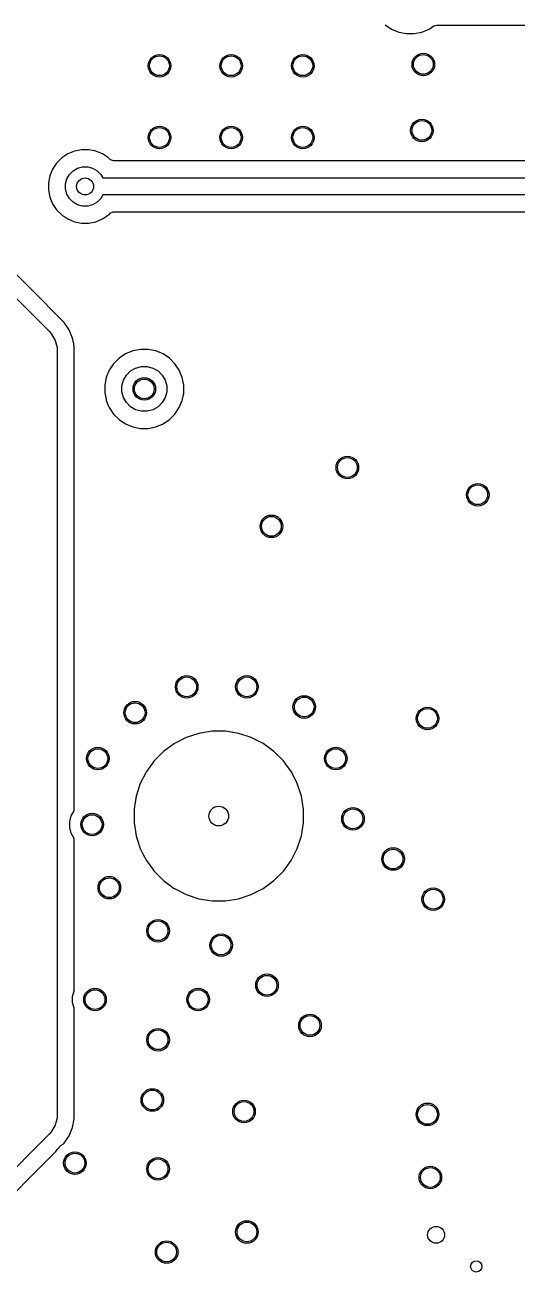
# Model space of a CAD drawing. Extents: x 4.82 to 6.81, y -4.86 to -2.87.
# Drawn here: x 5.846 to 6.189, y -4.181 to -3.311 of the extents above; entities that cross this region are included whole.
import ezdxf

# ---------------------------------------------------------------- set-up
doc = ezdxf.new("R2010")
doc.units = 0
doc.header["$MEASUREMENT"] = 0
doc.layers.add('BLACK', color=7, linetype='CONTINUOUS')

msp = doc.modelspace()

# ---------------------------------------------------------------- linework, layer by layer
at = {"layer": 'BLACK', "linetype": 'CONTINUOUS'}
for p, q in [((6.09732, -3.31134), (6.10184, -3.31436)), ((6.12796, -3.31436), (6.13122, -3.31218)), ((6.13122, -3.31218), (6.13317, -3.31159)), ((6.13317, -3.31159), (6.35447, -3.31159)), ((6.10184, -3.31436), (6.10686, -3.31644)), ((6.10686, -3.31644), (6.11219, -3.3175)), ((6.11219, -3.3175), (6.11219, -3.3175)), ((6.11219, -3.3175), (6.11762, -3.3175)), ((6.11762, -3.3175), (6.12295, -3.31644)), ((6.11762, -3.3175), (6.11762, -3.3175)), ((6.12295, -3.31644), (6.12796, -3.31436)), ((5.88548, -3.39844), (5.88053, -3.39943)), ((5.89052, -3.39844), (5.88548, -3.39844)), ((5.88548, -3.39844), (5.88548, -3.39844)), ((5.89547, -3.39943), (5.89052, -3.39844)), ((5.89052, -3.39844), (5.89052, -3.39844)), ((5.86811, -3.40773), (5.8653, -3.41192)), ((5.87167, -3.40416), (5.86811, -3.40773)), ((5.87587, -3.40136), (5.87167, -3.40416)), ((5.88053, -3.39943), (5.87587, -3.40136)), ((5.87587, -3.40136), (5.87587, -3.40136)), ((5.88053, -3.39943), (5.88053, -3.39943)), ((5.90013, -3.40136), (5.89547, -3.39943)), ((5.89547, -3.39943), (5.89547, -3.39943)), ((5.90302, -3.40329), (5.90013, -3.40136)), ((5.90013, -3.40136), (5.90013, -3.40136)), ((5.90013, -3.40136), (5.90013, -3.40136)), ((5.90433, -3.40416), (5.90302, -3.40329)), ((5.9054, -3.40524), (5.90433, -3.40416)), ((5.90563, -3.40544), (5.9054, -3.40524)), ((5.90788, -3.40626), (5.90563, -3.40544)), ((6.38907, -3.40626), (5.90788, -3.40626)), ((5.86337, -3.41658), (5.86239, -3.42153)), ((5.8653, -3.41192), (5.86337, -3.41658)), ((5.86337, -3.41658), (5.86337, -3.41658)), ((5.8653, -3.41192), (5.8653, -3.41192)), ((5.87527, -3.41878), (5.87707, -3.41567)), ((5.87707, -3.41567), (5.87961, -3.41312)), ((5.87961, -3.41312), (5.88273, -3.41132)), ((5.88273, -3.41132), (5.8862, -3.41039)), ((5.8862, -3.41039), (5.8898, -3.41039)), ((5.8898, -3.41039), (5.89327, -3.41132)), ((5.89327, -3.41132), (5.89639, -3.41312)), ((5.89639, -3.41312), (5.89893, -3.41567)), ((5.89893, -3.41567), (5.90033, -3.41809)), ((5.86239, -3.42153), (5.86239, -3.42658)), ((5.87434, -3.42226), (5.87527, -3.41878)), ((5.87434, -3.42585), (5.87434, -3.42226)), ((5.90033, -3.41809), (6.39663, -3.41809)), ((5.86239, -3.42658), (5.86337, -3.43153)), ((5.86337, -3.43153), (5.86337, -3.43153)), ((5.86337, -3.43153), (5.86528, -3.43613)), ((5.87527, -3.42933), (5.87434, -3.42585)), ((5.87707, -3.43244), (5.87527, -3.42933)), ((5.87961, -3.43499), (5.87707, -3.43244)), ((5.89893, -3.43244), (5.89639, -3.43499)), ((5.9004, -3.42991), (5.89893, -3.43244)), ((6.39663, -3.42991), (5.9004, -3.42991)), ((5.86528, -3.43613), (5.8653, -3.43619)), ((5.8653, -3.43619), (5.86811, -3.44038)), ((5.86811, -3.44038), (5.87167, -3.44395)), ((5.88273, -3.43679), (5.87961, -3.43499)), ((5.8862, -3.43772), (5.88273, -3.43679)), ((5.8898, -3.43772), (5.8862, -3.43772)), ((5.89327, -3.43679), (5.8898, -3.43772)), ((5.89639, -3.43499), (5.89327, -3.43679)), ((5.90492, -3.44336), (5.90551, -3.44276)), ((5.90551, -3.44276), (5.90768, -3.44175)), ((5.90768, -3.44175), (5.90799, -3.44174)), ((5.90799, -3.44174), (6.38907, -3.44174)), ((5.87167, -3.44395), (5.87587, -3.44675)), ((5.87587, -3.44675), (5.88053, -3.44868)), ((5.88053, -3.44868), (5.88548, -3.44967)), ((5.88548, -3.44967), (5.88548, -3.44967)), ((5.88548, -3.44967), (5.89052, -3.44967)), ((5.89052, -3.44967), (5.89547, -3.44868)), ((5.89052, -3.44967), (5.89052, -3.44967)), ((5.89547, -3.44868), (5.90013, -3.44675)), ((5.90013, -3.44675), (5.90433, -3.44395)), ((5.90433, -3.44395), (5.90492, -3.44336)), ((5.80459, -3.46677), (5.86282, -3.525)), ((5.84956, -3.49501), (5.81744, -3.46289)), ((5.87338, -3.51883), (5.84956, -3.49501)), ((5.87683, -3.52399), (5.87338, -3.51883)), ((5.86282, -3.525), (5.86452, -3.52694)), ((5.86452, -3.52694), (5.86452, -3.52694)), ((5.86452, -3.52694), (5.86709, -3.53139)), ((5.87921, -3.52973), (5.87683, -3.52399)), ((5.86709, -3.53139), (5.86709, -3.53139)), ((5.86709, -3.53139), (5.86842, -3.53635)), ((5.86842, -3.53635), (5.86842, -3.53635)), ((5.86842, -3.53635), (5.86859, -3.53892)), ((5.88003, -3.53385), (5.87921, -3.52973)), ((5.88042, -3.53582), (5.88003, -3.53385)), ((5.88042, -3.56248), (5.88042, -3.53582)), ((5.92658, -3.53762), (5.92126, -3.53868)), ((5.93202, -3.53762), (5.92658, -3.53762)), ((5.92658, -3.53762), (5.92658, -3.53762)), ((5.93734, -3.53868), (5.93202, -3.53762)), ((5.93202, -3.53762), (5.93202, -3.53762)), ((5.86859, -3.53892), (5.86859, -4.07092)), ((5.91172, -3.54377), (5.90788, -3.54762)), ((5.91624, -3.54076), (5.91172, -3.54377)), ((5.92126, -3.53868), (5.91624, -3.54076)), ((5.91624, -3.54076), (5.91624, -3.54076)), ((5.92126, -3.53868), (5.92126, -3.53868)), ((5.94009, -3.53981), (5.93734, -3.53868)), ((5.93734, -3.53868), (5.93734, -3.53868)), ((5.93734, -3.53868), (5.93734, -3.53868)), ((5.94236, -3.54076), (5.94009, -3.53981)), ((5.94688, -3.54377), (5.94236, -3.54076)), ((5.94236, -3.54076), (5.94236, -3.54076)), ((5.94236, -3.54076), (5.94236, -3.54076)), ((5.95072, -3.54762), (5.94688, -3.54377)), ((5.90486, -3.55213), (5.90278, -3.55715)), ((5.90788, -3.54762), (5.90486, -3.55213)), ((5.90486, -3.55213), (5.90486, -3.55213)), ((5.91475, -3.55917), (5.91681, -3.55561)), ((5.91681, -3.55561), (5.91971, -3.5527)), ((5.91971, -3.5527), (5.92327, -3.55065)), ((5.92327, -3.55065), (5.92724, -3.54958)), ((5.92724, -3.54958), (5.93136, -3.54958)), ((5.93136, -3.54958), (5.93533, -3.55065)), ((5.93533, -3.55065), (5.93889, -3.5527)), ((5.93889, -3.5527), (5.94179, -3.55561)), ((5.94179, -3.55561), (5.94385, -3.55917)), ((5.95374, -3.55213), (5.95072, -3.54762)), ((5.95582, -3.55715), (5.95374, -3.55213)), ((5.88042, -3.7022), (5.88042, -3.56248)), ((5.90278, -3.55715), (5.90172, -3.56248)), ((5.90172, -3.56248), (5.90172, -3.56791)), ((5.90278, -3.55715), (5.90278, -3.55715)), ((5.91369, -3.56314), (5.91475, -3.55917)), ((5.91369, -3.56725), (5.91369, -3.56314)), ((5.94385, -3.55917), (5.94491, -3.56314)), ((5.94491, -3.56314), (5.94491, -3.56725)), ((5.95688, -3.56248), (5.95582, -3.55715)), ((5.95688, -3.56791), (5.95688, -3.56248)), ((5.90172, -3.56791), (5.90263, -3.57247)), ((5.90263, -3.57247), (5.90278, -3.57324)), ((5.91475, -3.57122), (5.91369, -3.56725)), ((5.91681, -3.57478), (5.91475, -3.57122)), ((5.94385, -3.57122), (5.94179, -3.57478)), ((5.94491, -3.56725), (5.94385, -3.57122)), ((5.95582, -3.57324), (5.95658, -3.56941)), ((5.95658, -3.56941), (5.95662, -3.56921)), ((5.95662, -3.56921), (5.95679, -3.56836)), ((5.95679, -3.56836), (5.95688, -3.56791)), ((5.95679, -3.56836), (5.95679, -3.56836)), ((5.95688, -3.56791), (5.95688, -3.56791)), ((5.95688, -3.56791), (5.95688, -3.56791)), ((5.90278, -3.57324), (5.90299, -3.57374)), ((5.90299, -3.57374), (5.9042, -3.57665)), ((5.9042, -3.57665), (5.90486, -3.57826)), ((5.90486, -3.57826), (5.90788, -3.58278)), ((5.91971, -3.57769), (5.91681, -3.57478)), ((5.92327, -3.57975), (5.91971, -3.57769)), ((5.92724, -3.58081), (5.92327, -3.57975)), ((5.93136, -3.58081), (5.92724, -3.58081)), ((5.93533, -3.57975), (5.93136, -3.58081)), ((5.93889, -3.57769), (5.93533, -3.57975)), ((5.94179, -3.57478), (5.93889, -3.57769)), ((5.95072, -3.58278), (5.95374, -3.57826)), ((5.95374, -3.57826), (5.95582, -3.57324)), ((5.90788, -3.58278), (5.91172, -3.58662)), ((5.91172, -3.58662), (5.91624, -3.58964)), ((5.91624, -3.58964), (5.92126, -3.59171)), ((5.93734, -3.59171), (5.94236, -3.58964)), ((5.94236, -3.58964), (5.94688, -3.58662)), ((5.94688, -3.58662), (5.95072, -3.58278)), ((5.92126, -3.59171), (5.92658, -3.59277)), ((5.92658, -3.59277), (5.92658, -3.59277)), ((5.92658, -3.59277), (5.93202, -3.59277)), ((5.93202, -3.59277), (5.93734, -3.59171)), ((5.93202, -3.59277), (5.93202, -3.59277)), ((5.88042, -3.8583), (5.88042, -3.7022)), ((5.96745, -3.80533), (5.9586, -3.80821)), ((5.97663, -3.80388), (5.96745, -3.80533)), ((5.98593, -3.80388), (5.97663, -3.80388)), ((5.99511, -3.80533), (5.98593, -3.80388)), ((6.00101, -3.80725), (5.99511, -3.80533)), ((6.00396, -3.80821), (6.00101, -3.80725)), ((5.95032, -3.81243), (5.9428, -3.81789)), ((5.9586, -3.80821), (5.95032, -3.81243)), ((5.95032, -3.81243), (5.95032, -3.81243)), ((6.00842, -3.81048), (6.00396, -3.80821)), ((6.01224, -3.81243), (6.00842, -3.81048)), ((6.01976, -3.81789), (6.01224, -3.81243)), ((6.01224, -3.81243), (6.01224, -3.81243)), ((5.93622, -3.82447), (5.93075, -3.83199)), ((5.9428, -3.81789), (5.93622, -3.82447)), ((6.02634, -3.82447), (6.01976, -3.81789)), ((6.01976, -3.81789), (6.01976, -3.81789)), ((6.01976, -3.81789), (6.01976, -3.81789)), ((6.02809, -3.82688), (6.02634, -3.82447)), ((6.02634, -3.82447), (6.02634, -3.82447)), ((6.02634, -3.82447), (6.02634, -3.82447)), ((5.93075, -3.83199), (5.92653, -3.84028)), ((5.93075, -3.83199), (5.93075, -3.83199)), ((6.0318, -3.83199), (6.02809, -3.82688)), ((6.03191, -3.8322), (6.0318, -3.83199)), ((6.03603, -3.84028), (6.03191, -3.8322)), ((5.92653, -3.84028), (5.92366, -3.84912)), ((6.0389, -3.84912), (6.03603, -3.84028)), ((5.92366, -3.84912), (5.92252, -3.85634)), ((6.04035, -3.8583), (6.0389, -3.84912)), ((5.87835, -3.86289), (5.88041, -3.85933)), ((5.88041, -3.85933), (5.88042, -3.85932)), ((5.88042, -3.85932), (5.88042, -3.8583)), ((5.92252, -3.85634), (5.9222, -3.8583)), ((5.9222, -3.8583), (5.9222, -3.8676)), ((6.04035, -3.8676), (6.04035, -3.8583)), ((5.87729, -3.86687), (5.87835, -3.86289)), ((5.87729, -3.87098), (5.87729, -3.86687)), ((5.9222, -3.8676), (5.92243, -3.86904)), ((6.0389, -3.87679), (6.04035, -3.8676)), ((5.87835, -3.87495), (5.87729, -3.87098)), ((5.88041, -3.87851), (5.87835, -3.87495)), ((5.92243, -3.86904), (5.92366, -3.87679)), ((5.92366, -3.87679), (5.92464, -3.8798)), ((6.03603, -3.88563), (6.0389, -3.87679)), ((5.88042, -3.87852), (5.88041, -3.87851)), ((5.88042, -3.98478), (5.88042, -3.87852)), ((5.92464, -3.8798), (5.92653, -3.88563)), ((5.92653, -3.88563), (5.92883, -3.89015)), ((6.0318, -3.89391), (6.03603, -3.88563)), ((5.92883, -3.89015), (5.93075, -3.89391)), ((5.93075, -3.89391), (5.93075, -3.89391)), ((5.93075, -3.89391), (5.93622, -3.90144)), ((6.02634, -3.90144), (6.0318, -3.89391)), ((5.93622, -3.90144), (5.93622, -3.90144)), ((5.93622, -3.90144), (5.93622, -3.90144)), ((5.93622, -3.90144), (5.94279, -3.90801)), ((6.01976, -3.90801), (6.02634, -3.90144)), ((5.94279, -3.90801), (5.9428, -3.90801)), ((5.9428, -3.90801), (5.9428, -3.90801)), ((5.9428, -3.90801), (5.95021, -3.9134)), ((6.01224, -3.91348), (6.01976, -3.90801)), ((5.95021, -3.9134), (5.95032, -3.91348)), ((5.95032, -3.91348), (5.9586, -3.9177)), ((5.9586, -3.9177), (5.96745, -3.92057)), ((5.96745, -3.92057), (5.97663, -3.92203)), ((5.98593, -3.92203), (5.99511, -3.92057)), ((5.99511, -3.92057), (6.00396, -3.9177)), ((6.00396, -3.9177), (6.01224, -3.91348)), ((5.97663, -3.92203), (5.98593, -3.92203)), ((5.87929, -3.98887), (5.88035, -3.98489)), ((5.87929, -3.99298), (5.87929, -3.98887)), ((5.88035, -3.98489), (5.88042, -3.98478)), ((5.88035, -3.99695), (5.87929, -3.99298)), ((5.88042, -3.99706), (5.88035, -3.99695)), ((5.88042, -4.07403), (5.88042, -3.99706)), ((5.8676, -4.07653), (5.86709, -4.07845)), ((5.86842, -4.07349), (5.8676, -4.07653)), ((5.86859, -4.07092), (5.86842, -4.07349)), ((5.86842, -4.07349), (5.86842, -4.07349)), ((5.87921, -4.08011), (5.88042, -4.07403)), ((5.86282, -4.08484), (5.80882, -4.13884)), ((5.86452, -4.08291), (5.86282, -4.08484)), ((5.86709, -4.07845), (5.86452, -4.0829)), ((5.86452, -4.0829), (5.86452, -4.08291)), ((5.87338, -4.09101), (5.87683, -4.08585)), ((5.87683, -4.08585), (5.87921, -4.08011)), ((5.86841, -4.09533), (5.87131, -4.09243)), ((5.87131, -4.09243), (5.87285, -4.09154)), ((5.87285, -4.09154), (5.87338, -4.09101)), ((5.81499, -4.1494), (5.8616, -4.1028)), ((5.8616, -4.1028), (5.86752, -4.09687)), ((5.86752, -4.09687), (5.86841, -4.09533))]:
    msp.add_line(p, q, dxfattribs=at)
at = {"layer": 'BLACK'}
for centre, radius in [((5.9399, -3.33992), 0.00787), ((5.9899, -3.33992), 0.00787), ((6.0399, -3.33992), 0.00787), ((6.124, -3.339), 0.00787), ((6.123, -3.385), 0.00787), ((5.9399, -3.38992), 0.00787), ((5.9899, -3.38992), 0.00787), ((6.0399, -3.38992), 0.00787), ((5.888, -3.42406), 0.00591), ((5.9293, -3.5652), 0.00787), ((6.071, -3.62), 0.00787), ((6.162, -3.639), 0.00787), ((6.018, -3.661), 0.00787), ((5.9589, -3.77292), 0.00787), ((6.0009, -3.77292), 0.00787), ((6.0409, -3.78692), 0.00787), ((5.9229, -3.79092), 0.00787), ((6.1269, -3.79492), 0.00787), ((5.8969, -3.82292), 0.00787), ((6.0629, -3.82292), 0.00787), ((5.98128, -3.86295), 0.00689), ((5.98128, -3.86295), 0.00689), ((6.0749, -3.86492), 0.00787), ((5.8929, -3.86892), 0.00787), ((6.1029, -3.89292), 0.00787), ((5.9049, -3.91292), 0.00787), ((6.1309, -3.92092), 0.00787), ((5.9389, -3.94292), 0.00787), ((5.9829, -3.95292), 0.00787), ((6.0149, -3.98092), 0.00787), ((5.8949, -3.99092), 0.00787), ((5.9669, -3.99092), 0.00787), ((6.0449, -4.00892), 0.00787), ((5.9389, -4.01892), 0.00787), ((5.9349, -4.06092), 0.00787), ((5.9989, -4.06892), 0.00787), ((6.1269, -4.07092), 0.00787), ((5.8809, -4.10492), 0.00787), ((5.9389, -4.10892), 0.00787), ((6.1289, -4.11492), 0.00787), ((6.0009, -4.15292), 0.00787), ((6.1329, -4.15492), 0.00591), ((5.9449, -4.16692), 0.00787), ((6.1609, -4.17692), 0.00394)]:
    msp.add_circle(centre, radius, dxfattribs=at)
at = {"layer": 'WHITE'}
for centre, radius in [((5.9399, -3.33992), 0.00689), ((5.9899, -3.33992), 0.00689), ((6.0399, -3.33992), 0.00689), ((6.124, -3.339), 0.00689), ((6.123, -3.385), 0.00689), ((5.9399, -3.38992), 0.00689), ((5.9899, -3.38992), 0.00689), ((6.0399, -3.38992), 0.00689), ((5.888, -3.42406), 0.00591), ((5.9293, -3.5652), 0.00689), ((6.071, -3.62), 0.00689), ((6.162, -3.639), 0.00689), ((6.018, -3.661), 0.00689), ((5.9589, -3.77292), 0.00689), ((6.0009, -3.77292), 0.00689), ((6.0409, -3.78692), 0.00689), ((5.9229, -3.79092), 0.00689), ((6.1269, -3.79492), 0.00689), ((5.8969, -3.82292), 0.00689), ((6.0629, -3.82292), 0.00689), ((6.0749, -3.86492), 0.00689), ((5.8929, -3.86892), 0.00689), ((6.1029, -3.89292), 0.00689), ((5.9049, -3.91292), 0.00689), ((6.1309, -3.92092), 0.00689), ((5.9389, -3.94292), 0.00689), ((5.9829, -3.95292), 0.00689), ((6.0149, -3.98092), 0.00689), ((5.8949, -3.99092), 0.00689), ((5.9669, -3.99092), 0.00689), ((6.0449, -4.00892), 0.00689), ((5.9389, -4.01892), 0.00689), ((5.9349, -4.06092), 0.00689), ((5.9989, -4.06892), 0.00689), ((6.1269, -4.07092), 0.00689), ((5.8809, -4.10492), 0.00689), ((5.9389, -4.10892), 0.00689), ((6.1289, -4.11492), 0.00689), ((6.0009, -4.15292), 0.00689), ((6.1329, -4.15492), 0.00591), ((5.9449, -4.16692), 0.00689), ((6.1609, -4.17692), 0.00394)]:
    msp.add_circle(centre, radius, dxfattribs=at)

doc.saveas('drawing.dxf')
